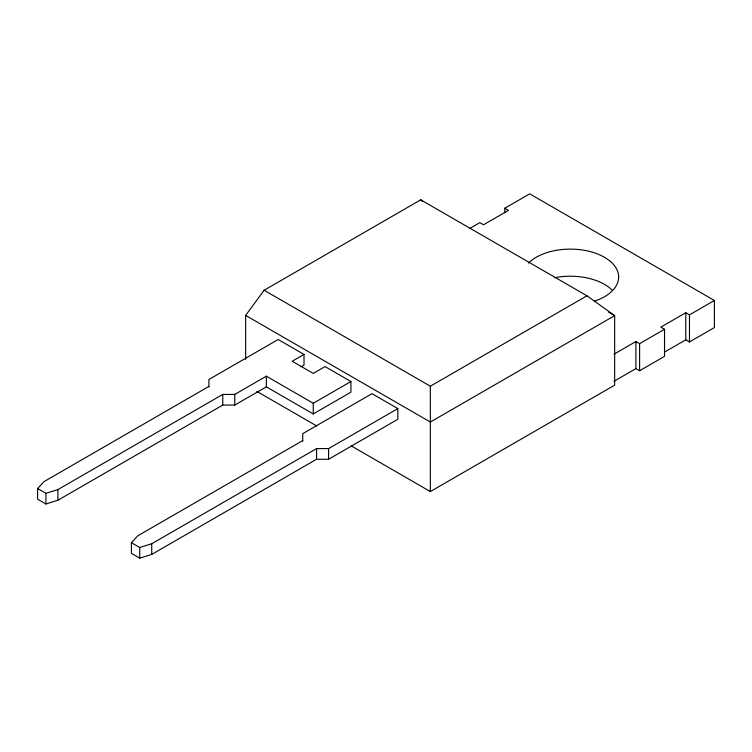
<?xml version="1.0" encoding="UTF-8"?>
<svg xmlns="http://www.w3.org/2000/svg" width="752" height="752" viewBox="0 0 752 752"><rect width="100%" height="100%" fill="white"/><g stroke="black" fill="none" stroke-linecap="round" stroke-linejoin="round"><path stroke-width="1.13" d="M245.65 359.437L245.65 315.408L264.121 290.244L420.744 199.816L586.964 295.79L614.666 315.624L614.666 385.146L430.341 491.564L351.193 445.861M301.063 366.807L304.015 365.096L304.015 354.436L292.199 361.261L313.255 373.415L325.071 366.591L350.93 381.518L350.93 392.177L313.255 413.929L266.34 386.848L234.756 405.084L222.752 405.084L57.913 500.249L45.91 503.981L37.6 499.187L37.6 488.518L44.067 481.59L208.896 386.425M302.727 441.123L302.727 433.66L371.986 393.672L397.836 408.599L397.836 419.268L328.577 459.256L316.573 459.256L151.735 554.421L139.731 558.153L131.421 553.35L131.421 542.69L137.889 535.762L302.727 440.587M469.868 228.401L479.842 222.639L483.536 224.773L508.474 210.372L504.78 208.248L504.78 212.76M504.78 208.248L529.709 193.847L714.4 300.48L714.4 327.562L689.471 341.963L685.777 339.829L664.824 351.917M37.6 488.518L45.91 493.321L57.913 489.59L222.752 394.424L234.756 394.424L266.34 376.188L313.255 403.269L350.93 381.518M131.421 542.69L139.731 547.484L151.735 543.752L316.573 448.587L328.577 448.587L397.836 408.599M264.121 290.244L430.341 386.208L586.964 295.79M613.961 354.201L635.91 341.53L639.604 343.664L664.533 329.273L664.533 356.354L639.604 370.745L635.91 368.621L613.961 381.283M714.4 300.48L689.471 314.872L685.777 312.738L660.839 327.139L664.533 329.273M608.575 312.108L614.666 315.624L430.341 422.041L245.65 315.408M304.015 354.436L278.155 339.509L208.896 379.487L208.896 386.96M256.817 391.378L316.686 425.942M420.744 199.816L422.276 201.348M689.471 314.872L689.471 341.963M685.777 312.738L685.777 339.829M639.604 343.664L639.604 370.745M635.91 341.53L635.91 368.621M430.341 386.208L430.341 491.564M328.577 448.587L328.577 459.256M316.573 448.587L316.573 459.256M313.255 403.269L313.255 413.929M266.34 376.188L266.34 386.848M234.756 394.424L234.756 405.084M222.752 394.424L222.752 405.084M151.735 543.752L151.735 554.421M139.731 547.484L139.731 558.153M57.913 489.59L57.913 500.249M45.91 493.321L45.91 503.981M528.496 263.068A48.316 27.899 0 0 1 604.505 257.297A48.316 27.899 0 0 1 594.503 301.176M554.553 277.742A48.316 27.899 0 0 1 612.184 290.159"/></g></svg>
